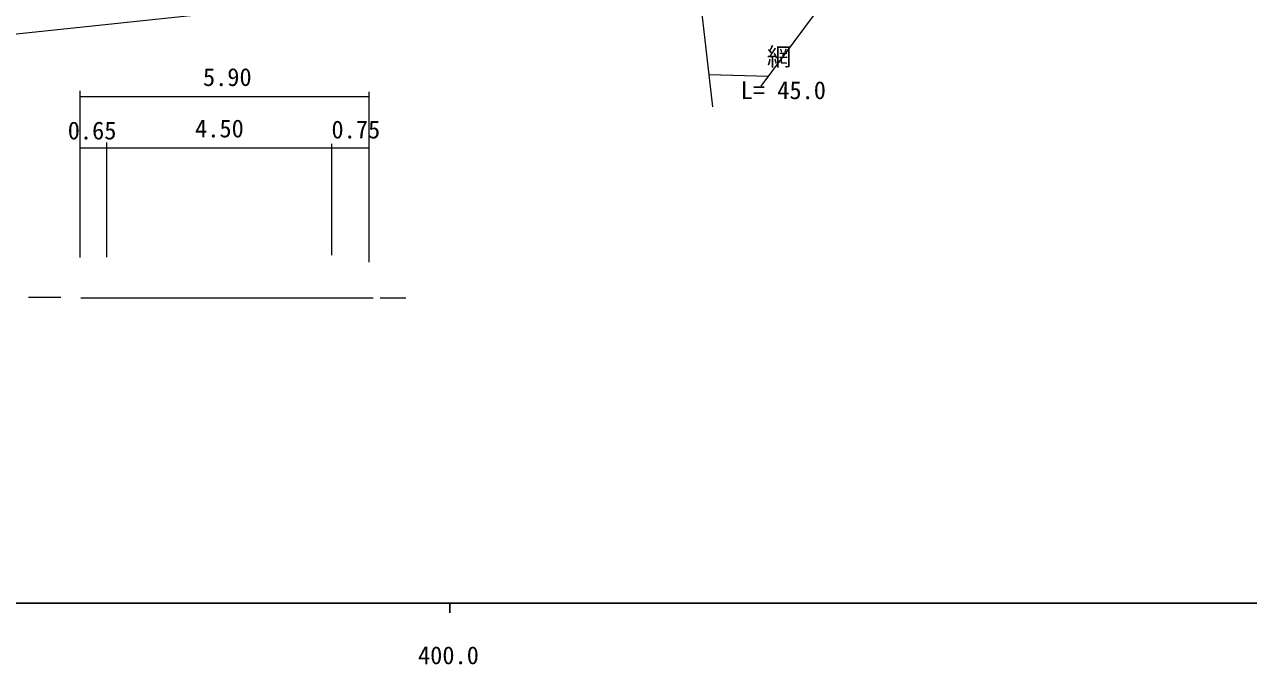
# Model space of a CAD drawing. Units: millimetres, scale not verified. Extents: x 40000 to 680000, y 20000 to 380000.
# Drawn here: x 424431 to 549771, y 198715 to 264208 of the extents above; entities that cross this region are included whole.
import ezdxf
from ezdxf.enums import TextEntityAlignment as Align

# ---------------------------------------------------------------- set-up
doc = ezdxf.new("R2010")
doc.units = ezdxf.units.MM
doc.header["$LTSCALE"] = 1000
for name, color, linetype, lineweight in [('M-BGD', 7, 'Continuous', 13), ('M-STR-HTXT', 7, 'Continuous', 13), ('M-TTL-BAND', 7, 'Continuous', 25)]:
    doc.layers.add(name, color=color, linetype=linetype, lineweight=lineweight)
doc.styles.add('ＭＳ ゴシック', font='')
doc.styles.get('ＭＳ ゴシック').set_extended_font_data('MS Gothic')

msp = doc.modelspace()

# ---------------------------------------------------------------- linework, layer by layer
at = {"layer": 'M-BGD'}
for p, q in [((430116, 257404), (430116, 240359)), ((459701, 257315), (459701, 239899)), ((430116, 256849), (459701, 256849)), ((432843, 252131), (432843, 240384)), ((455868, 251997), (455868, 240617)), ((430116, 251578), (432843, 251578)), ((432843, 251578), (455868, 251578)), ((455868, 251578), (459701, 251578)), ((424851, 236312), (428146, 236312)), ((430199, 236237), (460148, 236237)), ((460858, 236246), (463464, 236246))]:
    msp.add_line(p, q, dxfattribs=at)
at = {"layer": 'M-STR-HTXT'}
for p, q in [((329874, 253301), (473234, 268506)), ((499856, 257912), (508494, 269476)), ((494510, 259092), (500610, 258922))]:
    msp.add_line(p, q, dxfattribs=at)
msp.add_lwpolyline([(489710, 298306), (489764, 296893), (493189, 270665), (494888, 255777)], dxfattribs=at)
at = {"layer": 'M-TTL-BAND'}
for p, q in [((40000, 205000), (579000, 205000)), ((468000, 205000), (468000, 204000))]:
    msp.add_line(p, q, dxfattribs=at)

# ---------------------------------------------------------------- texts
at = {"layer": 'M-BGD', "style": 'ＭＳ ゴシック'}
for s, p in [('5.90', (442706, 257362)), ('4.50', (441900, 252104)), ('0.65', (428861, 251894)), ('0.75', (455868, 251997))]:
    msp.add_text(s, height=1833, dxfattribs=at).set_placement(p, align=Align.BOTTOM_LEFT)
at = {"layer": 'M-STR-HTXT', "style": 'ＭＳ ゴシック'}
for s, p in [('網', (500460, 259455)), ('L= 45.0', (497772, 256020))]:
    msp.add_text(s, height=1833, dxfattribs=at).set_placement(p, align=Align.BOTTOM_LEFT)
at = {"layer": 'M-TTL-BAND', "style": 'ＭＳ ゴシック'}
msp.add_text('400.0', height=1833, dxfattribs=at).set_placement((467844, 198195), align=Align.BOTTOM_CENTER)

doc.saveas('drawing.dxf')
